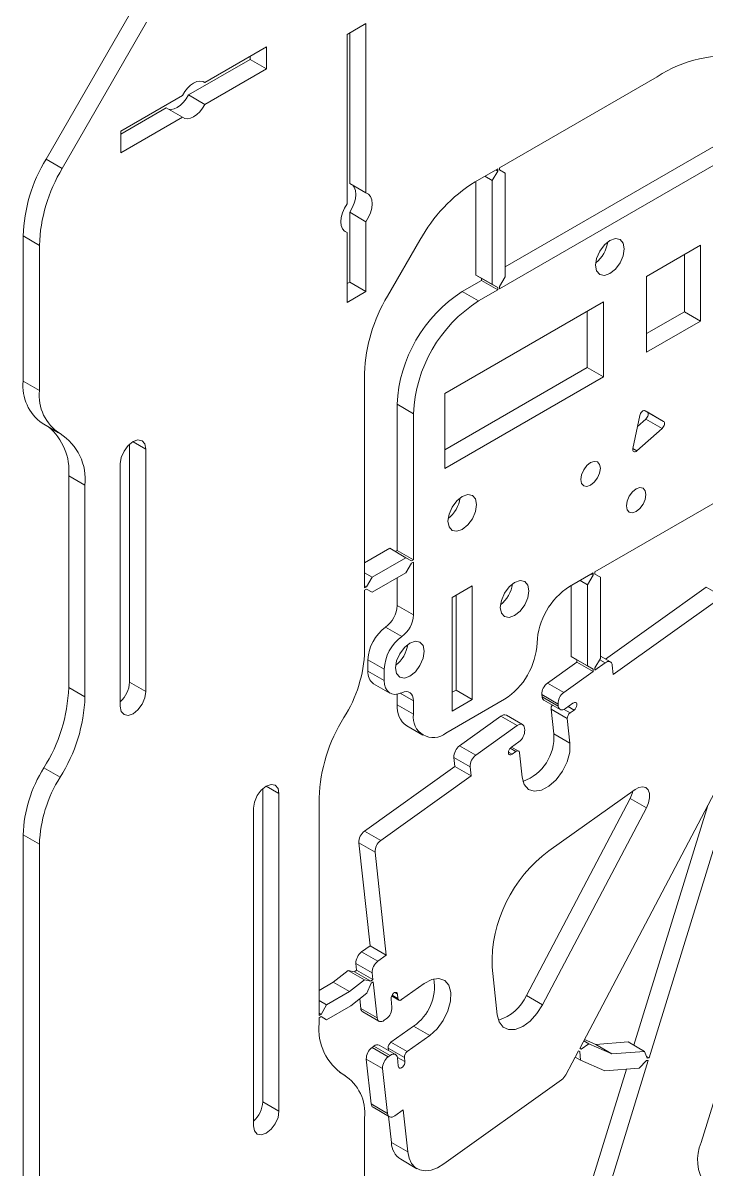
# Model space of a CAD drawing. Header units: millimetres. Extents: x 0 to 415, y 0 to 292.
# Drawn here: x 359.41 to 366.83, y 118.28 to 130.74 of the extents above; entities that cross this region are included whole.
import ezdxf

# ---------------------------------------------------------------- set-up
doc = ezdxf.new("R2010")
doc.units = ezdxf.units.MM

msp = doc.modelspace()

# ---------------------------------------------------------------- linework, layer by layer
at = {"color": 7, "linetype": 'Continuous', "lineweight": 15}
for p, q in [((360.5755, 130.846), (359.6584, 129.2574)), ((360.7523, 130.7439), (359.8352, 129.1553)), ((363.1363, 130.7292), (362.9313, 130.6108)), ((363.1363, 128.8889), (363.1363, 130.7292)), ((362.9313, 130.6108), (362.9313, 128.7705)), ((362.9595, 128.9909), (362.9595, 130.6271)), ((361.3841, 130.0884), (362.0544, 130.4753)), ((362.0544, 130.4753), (362.0544, 130.2385)), ((361.8777, 130.3406), (361.2074, 129.9536)), ((361.8777, 130.3406), (361.8777, 130.3733)), ((361.8777, 130.3406), (362.0544, 130.2385)), ((361.3841, 129.8516), (362.0544, 130.2385)), ((361.365, 130.0994), (361.3841, 130.0884)), ((366.3024, 130.1522), (364.5896, 129.1634)), ((360.4705, 129.5609), (361.1408, 129.9479)), ((361.2074, 129.9536), (361.3841, 129.8516)), ((360.964, 129.8132), (360.4705, 129.5282)), ((360.964, 129.8132), (361.1408, 129.7111)), ((364.6497, 128.0865), (367.737, 129.8687)), ((360.4705, 129.3241), (361.1408, 129.7111)), ((364.5896, 127.8477), (367.9138, 129.7667)), ((360.4705, 129.5609), (360.4705, 129.3241)), ((359.6584, 129.2574), (359.8352, 129.1553)), ((364.5896, 129.1389), (364.5896, 129.1634)), ((364.5684, 129.1512), (364.3222, 129.009)), ((364.5083, 129.0226), (364.427, 129.0695)), ((364.5684, 129.1267), (364.5083, 129.0226)), ((364.5684, 129.1267), (364.5472, 129.1389)), ((364.5684, 129.1267), (364.5684, 129.1512)), ((364.6497, 129.1042), (364.5896, 129.1389)), ((364.6497, 129.1042), (364.6497, 127.9763)), ((362.9595, 128.9909), (363.1363, 128.8889)), ((364.3315, 127.9967), (364.3315, 129.0144)), ((364.5083, 129.0226), (364.5083, 127.8946)), ((362.9595, 128.6786), (363.1363, 128.5766)), ((362.9595, 127.9202), (362.9595, 128.6786)), ((363.1363, 127.8182), (363.1363, 128.5766)), ((359.5866, 128.319), (359.4099, 128.4211)), ((359.4099, 128.4211), (359.4099, 126.8433)), ((362.8986, 128.477), (362.9313, 128.4582)), ((362.9313, 128.4582), (362.9313, 127.6998)), ((359.5866, 128.319), (359.5866, 126.7413)), ((363.7222, 128.3757), (363.3707, 127.7669)), ((366.1876, 127.9822), (366.7745, 128.321)), ((366.7745, 128.321), (366.7745, 127.4963)), ((366.5978, 128.219), (366.5978, 127.5984)), ((362.9313, 127.9039), (362.9595, 127.9202)), ((362.9595, 127.9202), (363.1363, 127.8182)), ((364.183, 127.817), (364.3916, 127.9375)), ((364.3315, 127.9967), (364.5083, 127.8946)), ((364.3916, 127.962), (364.3315, 127.9967)), ((364.3916, 127.962), (364.5684, 127.8599)), ((364.3916, 127.9375), (364.3916, 127.962)), ((364.5684, 127.8354), (364.3916, 127.9375)), ((364.5896, 127.8722), (364.6497, 127.9763)), ((366.1876, 127.1575), (366.1876, 127.9822)), ((362.9313, 127.6998), (363.1363, 127.8182)), ((364.183, 127.817), (364.3598, 127.715)), ((364.3598, 127.715), (364.5684, 127.8354)), ((364.5083, 127.8946), (364.5684, 127.8599)), ((364.5684, 127.8354), (364.5684, 127.8599)), ((364.5896, 127.8477), (364.5896, 127.8722)), ((363.9921, 126.7107), (365.7174, 127.7067)), ((365.7174, 127.7067), (365.7174, 126.8902)), ((365.5406, 127.6046), (365.5406, 126.9922)), ((366.5978, 127.5984), (366.1876, 127.3616)), ((366.7745, 127.4963), (366.5978, 127.5984)), ((366.7745, 127.4963), (366.1876, 127.1575)), ((363.1222, 126.9306), (363.1222, 124.5965)), ((365.5406, 126.9922), (363.9921, 126.0982)), ((365.7174, 126.8902), (365.5406, 126.9922)), ((359.4099, 126.8433), (359.5866, 126.7413)), ((365.7174, 126.8902), (363.9921, 125.8941)), ((363.9921, 125.8941), (363.9921, 126.7107)), ((363.6527, 126.4902), (363.4759, 126.5923)), ((363.4759, 125.0048), (363.4759, 126.5923)), ((363.6527, 124.9028), (363.6527, 126.4902)), ((366.1125, 126.4699), (366.0393, 126.1121)), ((366.179, 126.4314), (366.0881, 126.3509)), ((366.1708, 126.5228), (366.1949, 126.5089)), ((366.3716, 126.4068), (366.1716, 126.5223)), ((366.179, 126.4314), (366.3558, 126.3294)), ((366.1949, 126.5089), (366.3716, 126.4068)), ((359.617, 126.3855), (359.7938, 126.2834)), ((366.0826, 126.0871), (366.3558, 126.3294)), ((360.5671, 123.5725), (360.5671, 126.1581)), ((360.7438, 123.4705), (360.7438, 126.1058)), ((360.466, 125.9454), (360.466, 123.3101)), ((359.9048, 125.815), (360.0816, 125.7129)), ((359.9048, 123.5138), (359.9048, 125.815)), ((360.0816, 123.4117), (360.0816, 125.7129)), ((367.0281, 125.5809), (365.6262, 124.7716)), ((363.3946, 125.0273), (363.1222, 124.87)), ((363.2035, 124.7129), (363.5714, 124.9252)), ((363.5714, 124.9252), (363.3946, 125.0273)), ((363.4759, 125.0048), (363.4547, 124.9926)), ((363.6527, 124.9028), (363.4759, 125.0048)), ((363.6315, 124.8905), (363.5714, 124.9252)), ((363.5714, 124.7619), (363.6315, 124.866)), ((363.6527, 124.9028), (363.6315, 124.8905)), ((363.6527, 124.8783), (363.6315, 124.866)), ((363.6527, 124.304), (363.6527, 124.8783)), ((363.1222, 124.7598), (363.2035, 124.7129)), ((363.2035, 124.7129), (363.1434, 124.6088)), ((363.2035, 124.5496), (363.5714, 124.7619)), ((363.4759, 124.406), (363.4759, 124.7068)), ((365.6049, 124.7594), (365.3497, 124.612)), ((365.5448, 124.6308), (365.4635, 124.6777)), ((365.6049, 124.7349), (365.5448, 124.6308)), ((365.6049, 124.7349), (365.5837, 124.7471)), ((365.6049, 124.7349), (365.6049, 124.7594)), ((365.6262, 124.7471), (365.6262, 124.7716)), ((365.6863, 124.7124), (365.6262, 124.7471)), ((365.6863, 124.7124), (365.6863, 123.831)), ((363.1222, 124.621), (363.1434, 124.6088)), ((363.1434, 124.6088), (363.1222, 124.5965)), ((363.1434, 124.5843), (363.1222, 124.572)), ((363.1222, 124.572), (363.1222, 123.9146)), ((363.1434, 124.5843), (363.2035, 124.5496)), ((363.2035, 124.5496), (363.1434, 124.5843)), ((364.0734, 124.4917), (364.2926, 124.6183)), ((364.2926, 124.6183), (364.2926, 123.3853)), ((365.3681, 123.8514), (365.3681, 124.6226)), ((365.5448, 124.6308), (365.5448, 123.7493)), ((365.7397, 123.824), (366.8339, 124.6051)), ((367.0107, 124.503), (366.8339, 124.6051)), ((364.0734, 123.2587), (364.0734, 124.4917)), ((364.1158, 124.5162), (364.1158, 123.4873)), ((365.8253, 123.6569), (367.0107, 124.503)), ((363.4759, 124.406), (363.6527, 124.304)), ((363.5254, 124.068), (363.3486, 124.17)), ((363.1577, 123.8161), (363.3345, 123.714)), ((363.1577, 123.6936), (363.1577, 123.8161)), ((365.3681, 123.8514), (365.5448, 123.7493)), ((365.4282, 123.8167), (365.3681, 123.8514)), ((365.4282, 123.8167), (365.6049, 123.7146)), ((365.4282, 123.7907), (365.4282, 123.8167)), ((365.6262, 123.7269), (365.6863, 123.831)), ((365.7943, 123.7925), (365.6863, 123.8549)), ((363.1577, 123.6936), (363.3345, 123.5916)), ((363.3345, 123.5916), (363.3345, 123.714)), ((365.1098, 123.5634), (365.4282, 123.7907)), ((365.2866, 123.4614), (365.6049, 123.6887)), ((365.6049, 123.6887), (365.4282, 123.7907)), ((365.5448, 123.7493), (365.6049, 123.7146)), ((365.6049, 123.6887), (365.6049, 123.7146)), ((365.6262, 123.7038), (365.736, 123.7822)), ((365.6262, 123.7038), (365.6262, 123.7269)), ((365.8253, 123.6569), (365.8145, 123.756)), ((360.5671, 123.5725), (360.7438, 123.4705)), ((363.2198, 123.5563), (363.3966, 123.4542)), ((365.1098, 123.5634), (365.2866, 123.4614)), ((359.9048, 123.5138), (360.0816, 123.4117)), ((363.4759, 123.3261), (363.4759, 123.4422)), ((364.1158, 123.4873), (364.0734, 123.4628)), ((364.2926, 123.3853), (364.1158, 123.4873)), ((365.2246, 123.335), (365.0479, 123.437)), ((365.0479, 123.437), (365.0504, 123.4141)), ((363.4759, 123.3261), (363.6527, 123.2241)), ((363.6527, 123.2241), (363.6527, 123.369)), ((364.6426, 123.3873), (364.0062, 123.0199)), ((364.2926, 123.3853), (364.0734, 123.2587)), ((365.0504, 123.4141), (365.2271, 123.3121)), ((365.0706, 123.3777), (365.2474, 123.2756)), ((365.2246, 123.335), (365.2271, 123.3121)), ((365.3057, 123.2859), (365.3864, 123.3436)), ((364.1548, 122.8817), (364.6042, 123.2025)), ((364.781, 123.1005), (364.6042, 123.2025)), ((364.8393, 123.1108), (364.6625, 123.2128)), ((365.3251, 123.1765), (365.1484, 123.2785)), ((365.1484, 123.2785), (365.1774, 123.0115)), ((365.3561, 123.2397), (365.3982, 123.2698)), ((363.5795, 123.0972), (363.7562, 122.9952)), ((364.3316, 122.7797), (364.781, 123.1005)), ((364.8595, 123.0743), (364.862, 123.0514)), ((365.3251, 123.1765), (365.3542, 122.9095)), ((365.3542, 122.9095), (365.1774, 123.0115)), ((364.1548, 122.8817), (364.3316, 122.7797)), ((364.7193, 122.8674), (364.8001, 122.925)), ((364.7954, 122.8238), (364.7196, 122.8675)), ((364.7241, 122.7886), (364.7662, 122.8186)), ((364.2696, 122.6532), (364.0929, 122.7553)), ((364.1037, 122.6561), (364.0929, 122.7553)), ((364.8055, 122.8055), (364.8346, 122.5385)), ((367.1305, 122.762), (365.46, 119.5921)), ((359.6349, 122.6411), (359.8116, 122.5391)), ((363.1206, 121.9543), (364.1037, 122.6561)), ((364.2804, 122.5541), (364.1037, 122.6561)), ((364.2804, 122.5541), (364.2696, 122.6532)), ((363.2973, 121.8523), (364.2804, 122.5541)), ((362.0142, 119.0132), (362.0142, 122.4154)), ((362.191, 118.9112), (362.191, 122.3631)), ((362.6272, 122.3148), (362.6272, 119.9502)), ((364.8799, 120.1691), (366.008, 122.3097)), ((366.0617, 122.4063), (365.126, 121.7383)), ((366.1848, 122.2076), (366.008, 122.3097)), ((361.9132, 122.2027), (361.9132, 118.7508)), ((365.0567, 120.067), (366.1848, 122.2076)), ((366.8526, 122.234), (366.0477, 119.6269)), ((367.0294, 122.1319), (366.2134, 119.4887)), ((363.1206, 121.9543), (363.2973, 121.8523)), ((359.5866, 121.8119), (359.4099, 121.9139)), ((359.4099, 121.9139), (359.4099, 116.9595)), ((359.5866, 121.8119), (359.5866, 116.8575)), ((363.2354, 121.7259), (363.0586, 121.8279)), ((363.1807, 120.7064), (363.0586, 121.8279)), ((363.3575, 120.6043), (363.2354, 121.7259)), ((363.0894, 120.6412), (363.1807, 120.7064)), ((363.3575, 120.6043), (363.1807, 120.7064)), ((363.0894, 120.6412), (363.2662, 120.5392)), ((363.2662, 120.5392), (363.3575, 120.6043)), ((363.0354, 120.4419), (363.0131, 120.4244)), ((363.2043, 120.4127), (363.0275, 120.5148)), ((363.0354, 120.4419), (363.0275, 120.5148)), ((363.2122, 120.3399), (363.0354, 120.4419)), ((364.5068, 120.4741), (364.5629, 119.9586)), ((362.9445, 120.4402), (362.7813, 120.3126)), ((363.1212, 120.3381), (362.9445, 120.4402)), ((362.9445, 120.4402), (363.0131, 120.4244)), ((362.9581, 120.2106), (363.1212, 120.3381)), ((363.1898, 120.3223), (363.0131, 120.4244)), ((363.1898, 120.3223), (363.1212, 120.3381)), ((363.2122, 120.3399), (363.1898, 120.3223)), ((363.2147, 120.3169), (363.1944, 120.301)), ((363.2122, 120.3399), (363.2043, 120.4127)), ((363.2574, 119.9244), (363.2147, 120.3169)), ((362.7813, 120.3126), (362.6272, 120.2237)), ((362.7085, 120.0665), (362.9581, 120.2106)), ((362.7813, 120.3126), (362.9581, 120.2106)), ((363.1459, 120.1915), (363.1946, 120.3001)), ((363.1944, 120.301), (363.1946, 120.3001)), ((363.7692, 120.298), (363.5234, 120.1226)), ((362.6272, 120.1135), (362.7085, 120.0665)), ((362.9705, 120.0545), (363.1459, 120.1915)), ((363.0806, 120.0265), (363.0692, 120.1316)), ((363.4094, 120.1275), (363.4189, 120.0397)), ((363.4151, 120.1631), (363.4943, 120.1174)), ((363.4842, 120.1356), (363.4792, 120.1814)), ((364.8799, 120.1691), (365.0567, 120.067)), ((362.6272, 119.9747), (362.6484, 119.9624)), ((362.6484, 119.9624), (362.6272, 119.9502)), ((362.7085, 120.0665), (362.6484, 119.9624)), ((362.7085, 119.9032), (362.9705, 120.0545)), ((363.0806, 120.0265), (363.2574, 119.9244)), ((363.1009, 119.99), (363.2776, 119.888)), ((367.2172, 119.9843), (366.7806, 118.5701)), ((362.6484, 119.9379), (362.6272, 119.9257)), ((362.6272, 119.9257), (362.6272, 119.8651)), ((362.6484, 119.9379), (362.7085, 119.9032)), ((362.7085, 119.9032), (362.6484, 119.9379)), ((363.357, 119.9133), (363.3359, 119.8983)), ((363.4081, 119.66), (363.6539, 119.8355)), ((363.8307, 119.7334), (363.6539, 119.8355)), ((363.5849, 119.558), (363.8307, 119.7334)), ((363.2023, 119.6036), (363.2234, 119.6186)), ((363.2023, 119.6036), (363.3791, 119.5015)), ((363.4002, 119.5166), (363.2234, 119.6186)), ((363.4585, 119.5269), (363.2817, 119.6289)), ((363.5539, 119.4948), (363.3771, 119.5968)), ((363.3798, 119.5723), (363.3771, 119.5968)), ((363.5849, 119.558), (363.4081, 119.66)), ((365.46, 119.5921), (365.476, 119.5852)), ((365.461, 119.5939), (365.476, 119.5852)), ((365.476, 119.5852), (365.461, 119.5939)), ((365.5608, 119.6409), (365.476, 119.5852)), ((365.476, 119.5852), (365.476, 119.5852)), ((365.5033, 119.6741), (365.5608, 119.6409)), ((365.6336, 119.6359), (365.5109, 119.6886)), ((365.5608, 119.6409), (365.8104, 119.5339)), ((365.9859, 119.6626), (365.6336, 119.6359)), ((365.6336, 119.6359), (365.8104, 119.5339)), ((366.1627, 119.5606), (365.9859, 119.6626)), ((363.3172, 119.3751), (363.1404, 119.4772)), ((363.1936, 118.9889), (363.1404, 119.4772)), ((363.3791, 119.5015), (363.4002, 119.5166)), ((363.4787, 119.4904), (363.4883, 119.4027)), ((363.5589, 119.449), (363.5539, 119.4948)), ((366.2049, 119.4614), (364.602, 114.2694)), ((365.4461, 119.5656), (365.3088, 119.3051)), ((365.4679, 119.4642), (365.4102, 119.4975)), ((365.4461, 119.5656), (365.4621, 119.5587)), ((365.4621, 119.5587), (365.4679, 119.4642)), ((365.4679, 119.4642), (365.734, 119.3501)), ((365.8104, 119.5339), (366.1627, 119.5606)), ((366.1064, 119.3783), (366.1854, 119.4599)), ((366.1939, 119.4873), (366.1627, 119.5606)), ((366.1854, 119.4599), (366.2049, 119.4614)), ((366.2134, 119.4887), (366.1867, 119.5041)), ((366.1939, 119.4872), (366.2134, 119.4887)), ((366.1939, 119.4873), (366.1939, 119.4872)), ((362.915, 119.2946), (362.848, 119.3333)), ((363.3703, 118.8868), (363.3172, 119.3751)), ((365.9677, 119.3678), (364.4252, 114.3714)), ((365.734, 119.3501), (366.1064, 119.3783)), ((365.2638, 119.2518), (363.9826, 118.3372)), ((362.0142, 119.0132), (362.191, 118.9112)), ((363.1936, 118.9889), (363.3703, 118.8868)), ((363.2138, 118.9524), (363.3906, 118.8504)), ((363.1222, 118.8368), (363.1222, 114.0308)), ((363.4132, 118.5701), (363.3822, 118.8552)), ((363.5402, 118.9258), (363.4489, 118.8607)), ((363.59, 118.4681), (363.5402, 118.9258)), ((363.4132, 118.5701), (363.59, 118.4681)), ((363.5143, 118.3877), (363.6911, 118.2857))]:
    msp.add_line(p, q, dxfattribs=at)
at = {"color": 8, "linetype": 'Continuous', "lineweight": 15}
for p, q in [((360.6049, 126.186), (360.7438, 126.1058)), ((366.0393, 126.1121), (366.0826, 126.0871)), ((365.736, 123.7822), (365.6776, 123.8159)), ((363.6527, 123.369), (363.5098, 123.4515)), ((365.3982, 123.2698), (365.3345, 123.3065)), ((365.3561, 123.2397), (365.2911, 123.2772)), ((364.7241, 122.7886), (364.6848, 122.8112)), ((364.7662, 122.8186), (364.7045, 122.8542)), ((362.0521, 122.4433), (362.191, 122.3631)), ((363.4792, 120.1814), (363.4482, 120.1993)), ((363.4842, 120.1356), (363.4201, 120.1726)), ((363.5589, 119.449), (363.4779, 119.4957)), ((362.8972, 119.3042), (362.8551, 119.3285))]:
    msp.add_line(p, q, dxfattribs=at)
at = {"color": 7, "linetype": 'Continuous', "lineweight": 15, "flags": 128}
for points in [[(361.3841, 130.0884), (361.3591, 130.1015), (361.3296, 130.105), (361.2968, 130.0989), (361.2625, 130.0835), (361.2281, 130.0593), (361.1954, 130.0276), (361.1658, 129.9899), (361.1408, 129.9479)], [(361.2074, 129.9536), (361.1824, 129.9116), (361.1528, 129.8739), (361.1201, 129.8422), (361.0857, 129.8181), (361.0514, 129.8026), (361.0186, 129.7965), (360.9891, 129.8001), (360.9832, 129.8021)], [(361.1408, 129.7111), (361.1658, 129.698), (361.1954, 129.6944), (361.2281, 129.7005), (361.2625, 129.716), (361.2968, 129.7402), (361.3296, 129.7719), (361.3591, 129.8096), (361.3841, 129.8516)], [(362.9595, 128.6786), (362.9877, 128.7261), (363.009, 128.7761), (363.0222, 128.8262), (363.0267, 128.8735), (363.0222, 128.9157), (363.009, 128.9505), (362.9922, 128.9721)], [(363.1363, 128.5766), (363.1645, 128.624), (363.1858, 128.6741), (363.199, 128.7241), (363.2035, 128.7715), (363.199, 128.8137), (363.1858, 128.8485), (363.1645, 128.874), (363.1363, 128.8889)], [(362.9313, 128.7705), (362.9031, 128.723), (362.8818, 128.673), (362.8686, 128.6229), (362.8641, 128.5756), (362.8686, 128.5334), (362.8818, 128.4986), (362.9031, 128.4731), (362.9313, 128.4582)], [(365.7881, 128.3722), (365.7286, 128.3241), (365.6781, 128.2561), (365.6444, 128.1783), (365.6326, 128.1027), (365.6444, 128.0408), (365.6781, 128.002), (365.7286, 127.9922), (365.7881, 128.0129), (365.8477, 128.0609), (365.8981, 128.129), (365.9319, 128.2068), (365.9437, 128.2823), (365.9319, 128.3442), (365.8981, 128.3831), (365.8477, 128.3929), (365.7881, 128.3722)], [(366.1716, 126.5223), (366.1643, 126.5246), (366.1558, 126.5238), (366.1466, 126.5199), (366.1375, 126.5132), (366.129, 126.5042), (366.1216, 126.4935), (366.116, 126.4818), (366.1125, 126.4699)], [(366.1949, 126.5089), (366.2005, 126.5037), (366.204, 126.4959), (366.2052, 126.486), (366.204, 126.4747), (366.2005, 126.4629), (366.1949, 126.4512), (366.1875, 126.4404), (366.179, 126.4314)], [(366.3558, 126.3294), (366.3643, 126.3384), (366.3716, 126.3491), (366.3772, 126.3608), (366.3808, 126.3727), (366.382, 126.384), (366.3808, 126.3938), (366.3772, 126.4016), (366.3716, 126.4068)], [(360.7438, 126.1058), (360.7333, 126.1611), (360.7032, 126.1958), (360.6581, 126.2045), (360.6049, 126.1861), (360.5518, 126.1432), (360.5067, 126.0824), (360.4766, 126.0129), (360.466, 125.9454)], [(366.0393, 126.1121), (366.0381, 126.1009), (366.0393, 126.091), (366.0428, 126.0832), (366.0484, 126.078), (366.0557, 126.0757), (366.0643, 126.0766), (366.0734, 126.0805), (366.0826, 126.0871)], [(365.5784, 125.958), (365.5379, 125.9253), (365.5034, 125.8789), (365.4805, 125.8258), (365.4724, 125.7743), (365.4805, 125.7321), (365.5034, 125.7056), (365.5379, 125.699), (365.5784, 125.7131), (365.619, 125.7458), (365.6534, 125.7922), (365.6764, 125.8452), (365.6845, 125.8968), (365.6764, 125.939), (365.6534, 125.9655), (365.619, 125.9721), (365.5784, 125.958)], [(366.0734, 125.6722), (366.0328, 125.6394), (365.9984, 125.593), (365.9754, 125.54), (365.9674, 125.4885), (365.9754, 125.4463), (365.9984, 125.4198), (366.0328, 125.4131), (366.0734, 125.4272), (366.114, 125.46), (366.1484, 125.5064), (366.1714, 125.5594), (366.1795, 125.6109), (366.1714, 125.6532), (366.1484, 125.6796), (366.114, 125.6863), (366.0734, 125.6722)], [(364.183, 125.592), (364.1235, 125.544), (364.073, 125.4759), (364.0393, 125.3981), (364.0274, 125.3226), (364.0393, 125.2606), (364.073, 125.2218), (364.1235, 125.212), (364.183, 125.2327), (364.2425, 125.2808), (364.293, 125.3488), (364.3267, 125.4266), (364.3386, 125.5022), (364.3267, 125.5641), (364.293, 125.6029), (364.2425, 125.6127), (364.183, 125.592)], [(364.7522, 124.655), (364.6927, 124.6069), (364.6422, 124.5388), (364.6085, 124.4611), (364.5967, 124.3855), (364.6085, 124.3236), (364.6422, 124.2848), (364.6927, 124.275), (364.7522, 124.2957), (364.8118, 124.3437), (364.8622, 124.4118), (364.8959, 124.4895), (364.9078, 124.5651), (364.8959, 124.627), (364.8622, 124.6659), (364.8118, 124.6757), (364.7522, 124.655)], [(363.6138, 123.9978), (363.5542, 123.9497), (363.5038, 123.8816), (363.4701, 123.8039), (363.4582, 123.7283), (363.4701, 123.6664), (363.5038, 123.6276), (363.5542, 123.6178), (363.6138, 123.6385), (363.6733, 123.6865), (363.7238, 123.7546), (363.7575, 123.8323), (363.7693, 123.9079), (363.7575, 123.9698), (363.7238, 124.0086), (363.6733, 124.0184), (363.6138, 123.9978)], [(365.8145, 123.756), (365.8115, 123.77), (365.806, 123.7814), (365.7981, 123.79), (365.7881, 123.7953), (365.7764, 123.7972), (365.7635, 123.7956), (365.7498, 123.7905), (365.736, 123.7822)], [(363.5254, 123.458), (363.4872, 123.4446), (363.4509, 123.4402), (363.4179, 123.445), (363.3893, 123.4589), (363.3659, 123.4814), (363.3487, 123.5117), (363.338, 123.5488), (363.3345, 123.5916)], [(360.466, 123.3101), (360.4766, 123.2548), (360.5067, 123.2201), (360.5518, 123.2114), (360.6049, 123.2299), (360.6581, 123.2728), (360.7032, 123.3336), (360.7333, 123.403), (360.7438, 123.4705)], [(363.5254, 123.458), (363.5509, 123.467), (363.575, 123.47), (363.597, 123.4667), (363.6161, 123.4575), (363.6317, 123.4425), (363.6432, 123.4223), (363.6503, 123.3975), (363.6527, 123.369)], [(365.2271, 123.3121), (365.2301, 123.2982), (365.2357, 123.2867), (365.2436, 123.2781), (365.2536, 123.2728), (365.2652, 123.2709), (365.2782, 123.2725), (365.2918, 123.2776), (365.3057, 123.2859)], [(365.3982, 123.2698), (365.4096, 123.2802), (365.4193, 123.2938), (365.4261, 123.309), (365.4293, 123.3241), (365.4285, 123.3373), (365.4238, 123.3472), (365.4158, 123.3527), (365.4053, 123.3531)], [(364.8595, 123.0743), (364.8565, 123.0882), (364.851, 123.0997), (364.843, 123.1083), (364.8331, 123.1136), (364.8214, 123.1155), (364.8085, 123.1139), (364.7948, 123.1088), (364.781, 123.1005)], [(364.7012, 122.8506), (364.6924, 122.8363), (364.6866, 122.821), (364.6846, 122.8063), (364.6866, 122.7939), (364.6924, 122.7853), (364.7012, 122.7813), (364.7122, 122.7824), (364.7241, 122.7886)], [(364.7662, 122.8186), (364.7732, 122.8228), (364.78, 122.8253), (364.7864, 122.8261), (364.7923, 122.8252), (364.7973, 122.8225), (364.8012, 122.8182), (364.804, 122.8125), (364.8055, 122.8055)], [(365.3542, 122.9095), (365.351, 122.8131), (365.3226, 122.7081), (365.272, 122.6046), (365.2039, 122.5128), (365.1251, 122.4417), (365.0433, 122.3982), (364.9665, 122.3866), (364.9022, 122.408), (364.8568, 122.4604), (364.8346, 122.5385)], [(362.191, 122.3631), (362.1804, 122.4184), (362.1503, 122.453), (362.1053, 122.4618), (362.0521, 122.4433), (361.9989, 122.4004), (361.9539, 122.3396), (361.9238, 122.2702), (361.9132, 122.2027)], [(366.0617, 122.4063), (366.1041, 122.4291), (366.1441, 122.4362), (366.1783, 122.4269), (366.2034, 122.402), (366.2173, 122.3638), (366.2188, 122.3157), (366.2076, 122.262), (366.1848, 122.2076)], [(366.008, 122.3097), (366.0308, 122.3641), (366.0374, 122.3889)], [(363.8307, 119.7334), (363.9094, 119.8045), (363.9775, 119.8963), (364.0282, 119.9998), (364.0565, 120.1049), (364.0597, 120.2012), (364.0375, 120.2793), (363.9921, 120.3317), (363.9278, 120.3531), (363.851, 120.3415), (363.7692, 120.298)], [(363.4792, 120.1814), (363.4758, 120.1926), (363.4689, 120.1998), (363.4591, 120.202), (363.4477, 120.1991), (363.4358, 120.1913), (363.4249, 120.1796), (363.4161, 120.1653), (363.4105, 120.1499)], [(363.5234, 120.1226), (363.5165, 120.1184), (363.5097, 120.1159), (363.5032, 120.1151), (363.4974, 120.116), (363.4924, 120.1187), (363.4884, 120.123), (363.4857, 120.1287), (363.4842, 120.1356)], [(365.0567, 120.067), (364.995, 119.9704), (364.9208, 119.8894), (364.8403, 119.8306), (364.7601, 119.7988), (364.6868, 119.7968), (364.6264, 119.8247), (364.5839, 119.8802), (364.5629, 119.9586)], [(363.2574, 119.9244), (363.2604, 119.9105), (363.2659, 119.8991), (363.2739, 119.8905), (363.2839, 119.8852), (363.2955, 119.8833), (363.3084, 119.8849), (363.3221, 119.89), (363.3359, 119.8983)], [(363.4787, 119.4904), (363.4757, 119.5043), (363.4702, 119.5158), (363.4623, 119.5244), (363.4523, 119.5297), (363.4406, 119.5316), (363.4277, 119.53), (363.414, 119.5249), (363.4002, 119.5166)], [(363.4938, 119.385), (363.5017, 119.3793), (363.5121, 119.3786), (363.5238, 119.3831), (363.5355, 119.3922), (363.5459, 119.4048), (363.5538, 119.4196), (363.5583, 119.4349), (363.5589, 119.449)], [(361.9132, 118.7508), (361.9238, 118.6955), (361.9539, 118.6608), (361.9989, 118.6521), (362.0521, 118.6706), (362.1053, 118.7135), (362.1503, 118.7742), (362.1804, 118.8437), (362.191, 118.9112)], [(363.3703, 118.8868), (363.3733, 118.8729), (363.3789, 118.8614), (363.3868, 118.8529), (363.3968, 118.8476), (363.4085, 118.8457), (363.4214, 118.8473), (363.435, 118.8523), (363.4489, 118.8607)], [(363.59, 118.4681), (363.6048, 118.3984), (363.6326, 118.3411), (363.6722, 118.2984), (363.7222, 118.2717), (363.7805, 118.2623), (363.8451, 118.2703), (363.9133, 118.2956), (363.9826, 118.3372)]]:
    msp.add_lwpolyline(points, dxfattribs=at)
at = {"color": 7, "linetype": 'Continuous', "lineweight": 15}
for centre, radius, start, end in [((367.0606, 128.9912), 1.3866, 81.84629, 123.14577), ((361.1402, 128.362), 1.7314, 148.85622, 178.04361), ((361.317, 128.2599), 1.7314, 148.85622, 178.04361), ((365.2384, 127.5402), 1.7312, 121.95483, 151.14424), ((365.4186, 128.4059), 0.3501, 308.03207, 351.97326), ((365.0111, 126.5224), 1.5368, 122.60546, 177.39452), ((364.8525, 126.8715), 1.7314, 148.85616, 178.04361), ((365.1879, 126.4204), 1.5368, 122.60546, 177.39452), ((359.9066, 126.7923), 0.4993, 174.13303, 234.55454), ((360.0756, 126.6888), 0.4918, 173.87112, 237.53432), ((359.2954, 125.8737), 0.6123, 354.49797, 50.59221), ((359.4948, 125.7759), 0.5902, 353.87145, 57.53409), ((363.8134, 125.6257), 0.3501, 308.03198, 351.97335), ((364.3827, 124.6887), 0.3501, 308.03217, 351.97315), ((365.7638, 123.9647), 0.7684, 122.60556, 177.39449), ((363.1651, 124.4213), 0.3111, 306.13746, 357.17807), ((363.3419, 124.3193), 0.3111, 306.13746, 357.17807), ((363.6239, 123.7931), 0.4667, 126.13793, 177.1776), ((363.8006, 123.6911), 0.4667, 126.13793, 177.1776), ((363.2442, 124.0315), 0.3501, 308.03196, 351.97363), ((364.2286, 124.0346), 0.7684, 302.60549, 357.39446), ((361.6648, 123.9671), 1.4583, 327.67987, 357.93707), ((363.3064, 123.6781), 0.1495, 174.06289, 234.62513), ((360.2584, 123.5888), 0.3091, 312.19358, 356.97741), ((365.1995, 123.4412), 0.1516, 126.25028, 181.56189), ((358.156, 123.5767), 1.75, 327.67974, 357.93715), ((365.3762, 123.3391), 0.1516, 126.25028, 181.56189), ((358.3328, 123.4747), 1.75, 327.67974, 357.93715), ((363.7235, 123.3003), 0.249, 174.03825, 234.64959), ((365.0952, 123.4151), 0.0448, 181.28053, 236.73105), ((365.2202, 123.2815), 0.0719, 143.22419, 182.33402), ((365.4244, 123.2919), 0.0641, 107.37007, 126.34466), ((364.376, 122.2518), 1.75, 147.67956, 177.93733), ((363.8682, 123.1891), 0.2184, 170.7861, 309.2033), ((364.6412, 123.1635), 0.0537, 66.59614, 133.46038), ((365.4009, 123.1786), 0.0758, 126.24873, 181.56267), ((364.7104, 123.0473), 0.1516, 306.25036, 1.56181), ((364.6718, 122.9709), 0.5073, 289.78596, 4.59649), ((364.2444, 122.7594), 0.1516, 126.25002, 181.56159), ((364.7791, 122.785), 0.1018, 125.97434, 139.89333), ((364.4212, 122.6574), 0.1516, 126.25002, 181.56159), ((360.8672, 121.8614), 1.4583, 147.67959, 177.93736), ((361.044, 121.7594), 1.4583, 147.67959, 177.93736), ((363.2102, 121.832), 0.1516, 126.25002, 181.56159), ((363.387, 121.73), 0.1516, 126.25002, 181.56159), ((366.0227, 120.5154), 1.5164, 126.25008, 181.56164), ((363.1791, 120.5189), 0.1516, 126.24977, 181.56174), ((363.3559, 120.4169), 0.1516, 126.24977, 181.56174), ((363.3643, 120.2635), 0.5168, 304.08484, 9.43984), ((363.486, 120.1348), 0.0769, 168.65226, 185.44476), ((364.439, 120.3599), 0.4805, 286.57097, 336.59508), ((363.1255, 120.0275), 0.0448, 181.27967, 236.73232), ((363.2673, 120.0356), 0.1516, 306.25092, 1.5607), ((363.214, 119.8021), 0.5901, 173.87113, 237.53441), ((363.292, 119.4813), 0.1516, 126.24977, 181.56174), ((363.2604, 119.5796), 0.0537, 66.59653, 133.45998), ((363.4529, 119.5989), 0.0758, 126.2503, 181.56242), ((363.4688, 119.3793), 0.1516, 126.24977, 181.56174), ((363.6297, 119.4968), 0.0758, 126.2503, 181.56242), ((363.5314, 119.4065), 0.0433, 185.01966, 209.68911), ((362.6332, 118.8893), 0.4918, 353.8716, 57.53383), ((365.1714, 119.3753), 0.1542, 306.80284, 332.91129), ((361.7056, 119.0295), 0.3091, 312.19411, 356.97655), ((363.2384, 118.9899), 0.0448, 181.27336, 236.73862), ((363.6373, 118.5751), 0.2241, 181.27786, 236.73496), ((367.2108, 118.3826), 0.4693, 156.4493, 214.75372)]:
    msp.add_arc(centre, radius, start, end, dxfattribs=at)

doc.saveas('drawing.dxf')
